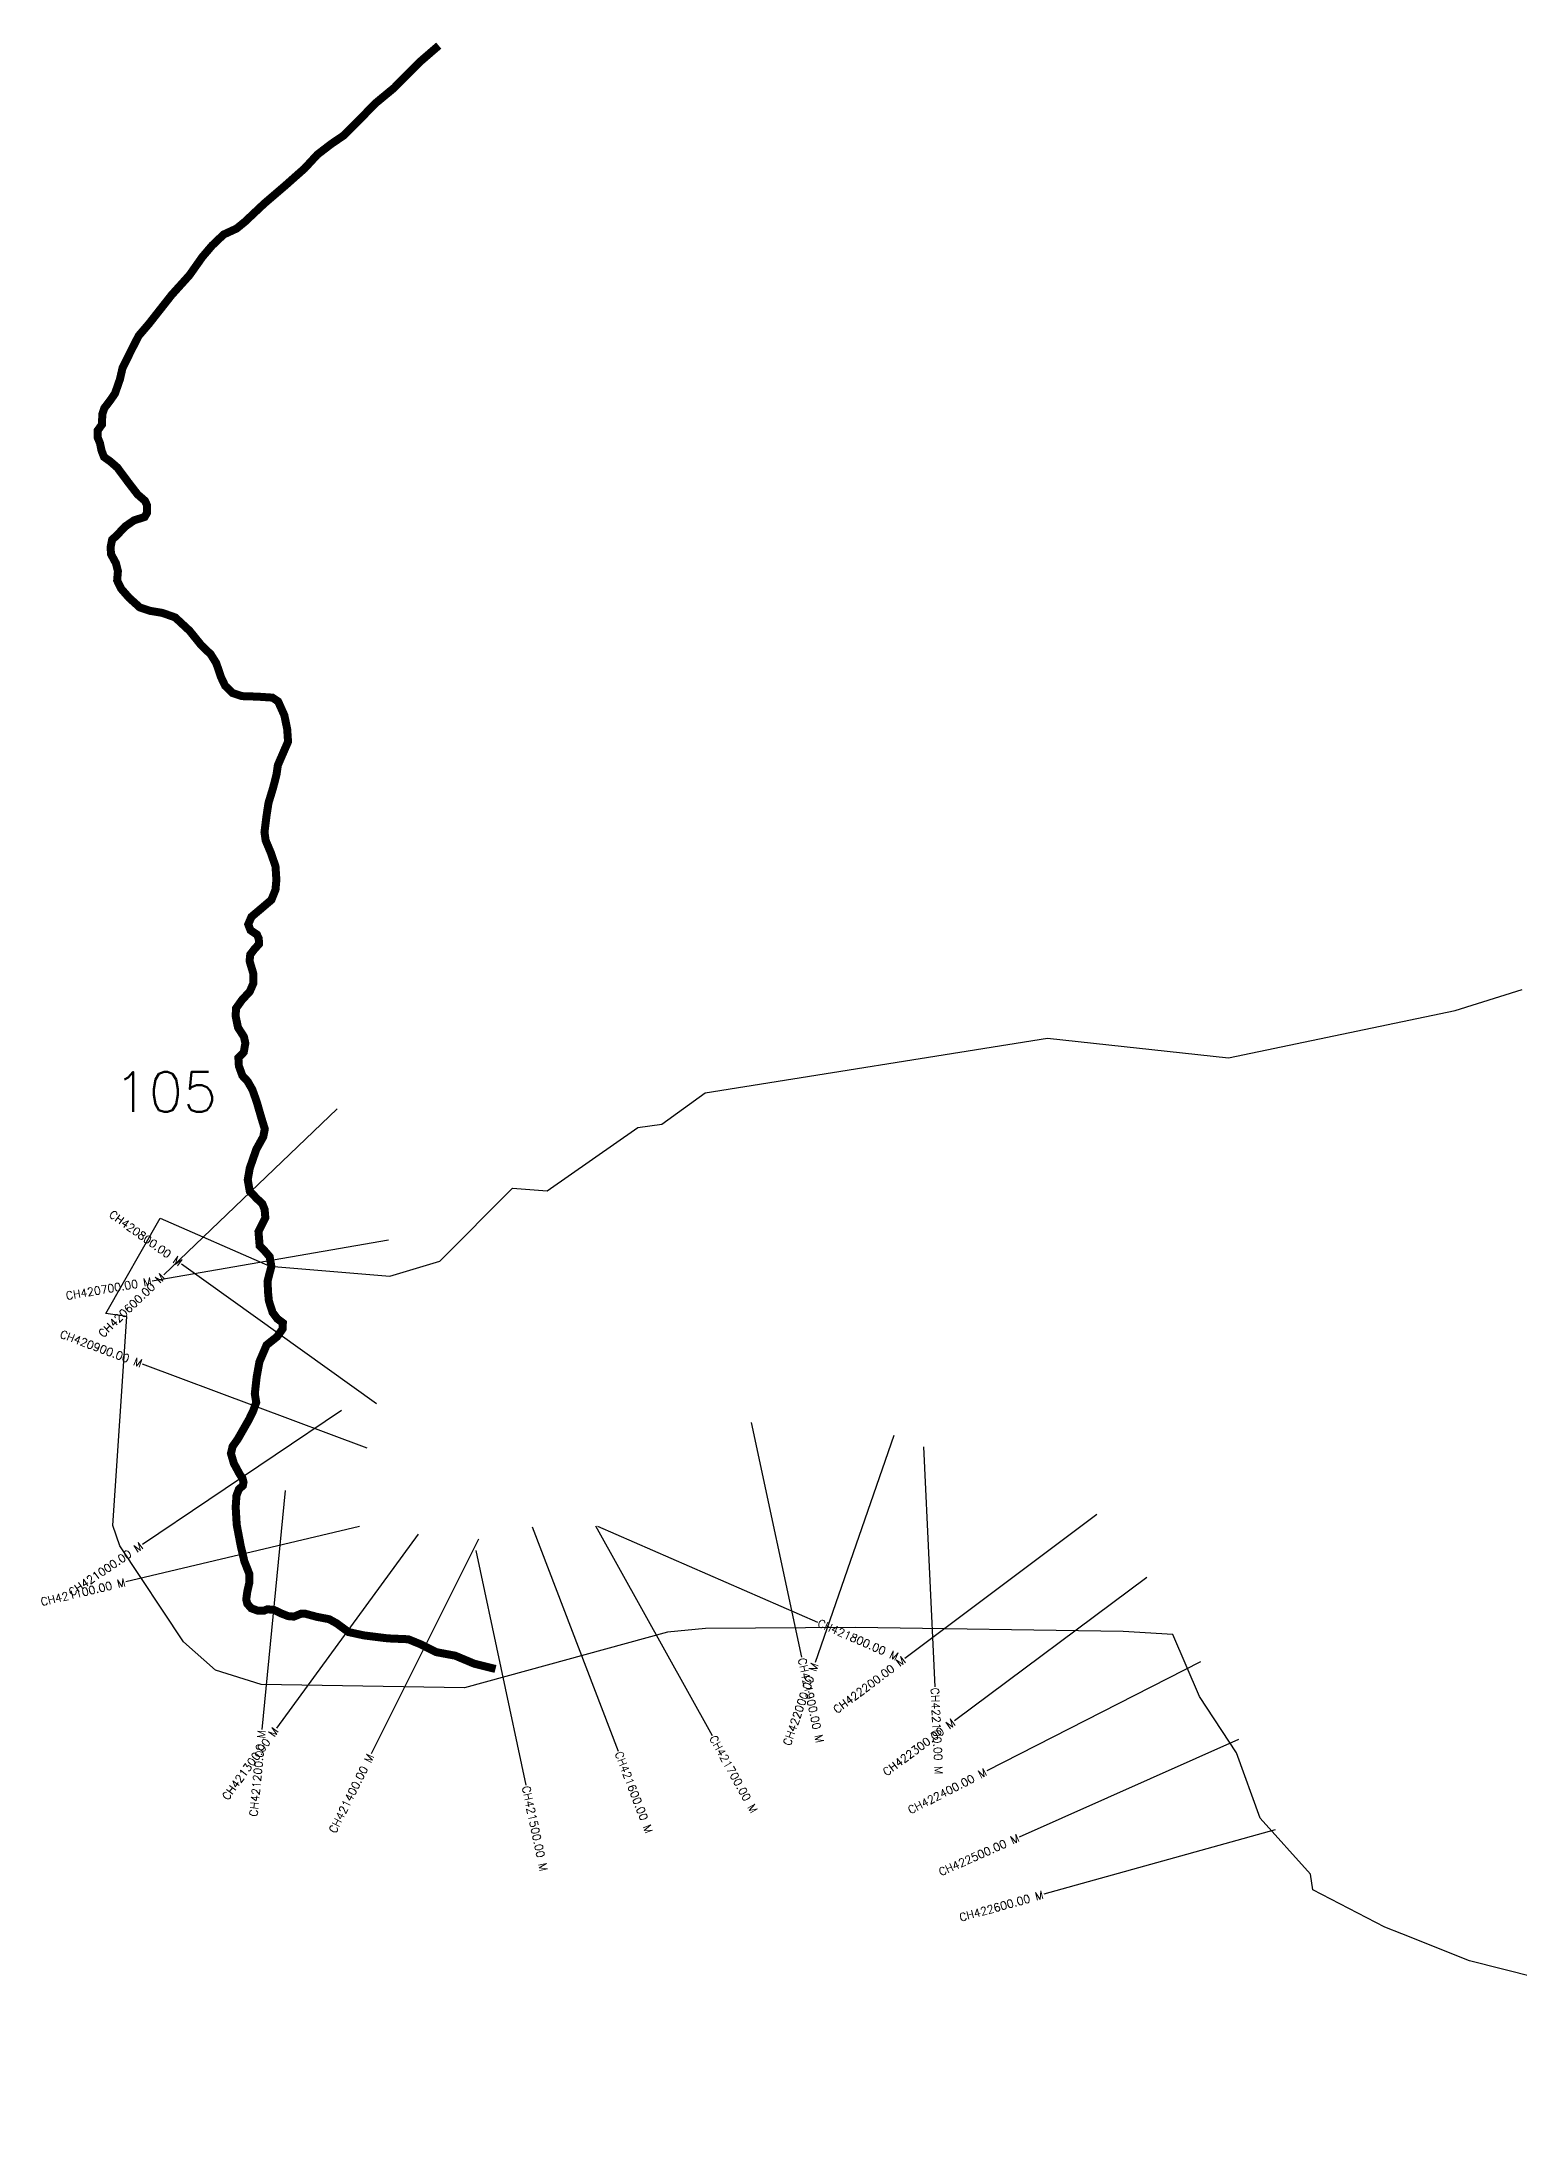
# Model space of a CAD drawing. Header units: metres. Extents: x 307119 to 311687, y 1926129 to 1931327.
# Drawn here: x 307119 to 308966, y 1928728 to 1931327 of the extents above; entities that cross this region are included whole.
import ezdxf
from ezdxf.enums import TextEntityAlignment as Align

# ---------------------------------------------------------------- set-up
doc = ezdxf.new("R2010")
doc.units = ezdxf.units.M
for name, color, linetype in [('CS', 134, 'Continuous'), ('CSMark', 6, 'Continuous'), ('UNPROTECTED', 10, 'Continuous')]:
    doc.layers.add(name, color=color, linetype=linetype)
doc.styles.get("Standard").update_dxf_attribs({"font": 'simplex.shx'})

msp = doc.modelspace()

# ---------------------------------------------------------------- linework, layer by layer
at = {"color": 6, "flags": 128}
for points in [[(307266.6, 1929856.4), (307404, 1929796.4), (307553.8, 1929783.8), (307616.6, 1929802.8), (307707.1, 1929894), (307750.5, 1929890.6), (307863.9, 1929969.5), (307894.1, 1929973.9), (307948.1, 1930013), (308376.2, 1930081.5), (308602.7, 1930056.7), (308886, 1930115.8), (308969.5, 1930142.3)], [(309092.8, 1928718.5), (309027.6, 1928897.3), (308903.8, 1928928.4), (308819.4, 1928962.1), (308798.1, 1928970.5), (308707.8, 1929017), (308704.9, 1929036.5), (308642.1, 1929106.6), (308612.6, 1929188.3), (308566.1, 1929258.6), (308532.9, 1929336), (308471, 1929340.1), (308136.3, 1929344.7), (307948.5, 1929343.8), (307901.1, 1929338.9), (307647.1, 1929269.4), (307393.1, 1929273.7), (307336.1, 1929291.5), (307296, 1929326.9), (307216.3, 1929446.9), (307207.7, 1929472.3), (307225.1, 1929733.6), (307198.7, 1929737.4), (307266.6, 1929856.4)]]:
    msp.add_lwpolyline(points, dxfattribs=at)
at = {"layer": 'CS'}
for p, q in [((307488, 1929993), (307271.2, 1929785.6)), ((307552.4, 1929828.8), (307256.8, 1929777.7)), ((307537.3, 1929624.2), (307293.6, 1929799.1)), ((307525.8, 1929569.1), (307244.7, 1929673.9)), ((307493.5, 1929616), (307244.5, 1929448.7)), ((308005.5, 1929601), (308068.8, 1929307.8)), ((308184.1, 1929584.7), (308085.9, 1929301.3)), ((308221, 1929570.5), (308235.3, 1929270.8)), ((307423, 1929516.2), (307393.8, 1929217.6)), ((307516, 1929470.9), (307224, 1929401.8)), ((307732, 1929470.7), (307839.4, 1929190.5)), ((307811, 1929472), (307956.8, 1929209.9)), ((307813.6, 1929471.4), (308088.7, 1929351.6)), ((308438, 1929485.9), (308197.7, 1929306.3)), ((307589.3, 1929461.4), (307412.1, 1929219.3)), ((307664.8, 1929455.4), (307530.7, 1929187)), ((307661.6, 1929441.3), (307723.8, 1929147.8)), ((308500.3, 1929407.5), (308259.8, 1929228.2)), ((308567.5, 1929301.8), (308300.2, 1929165.6)), ((308615.1, 1929204.8), (308340.9, 1929083.1)), ((308660.8, 1929091.9), (308371.7, 1929011.6))]:
    msp.add_line(p, q, dxfattribs=at)
at = {"layer": 'UNPROTECTED', "const_width": 10, "flags": 128}
msp.add_lwpolyline([(307615.1, 1931321.5), (307607.5, 1931315), (307593.5, 1931302.9), (307577.3, 1931287), (307559.4, 1931268.8), (307536.3, 1931249.7), (307514.3, 1931227.3), (307496.1, 1931209.1), (307480.6, 1931198.6), (307463.2, 1931185.2), (307447.5, 1931168.2), (307423.7, 1931147.1), (307397.1, 1931124.3), (307372.3, 1931101), (307362.3, 1931092.9), (307346.2, 1931085.5), (307331.7, 1931071.7), (307319.6, 1931057.5), (307303.4, 1931034.6), (307281.1, 1931009.9), (307252.6, 1930973.7), (307240, 1930959), (307231.4, 1930942.3), (307219.7, 1930918.6), (307216.5, 1930904.6), (307210.3, 1930886.8), (307205, 1930879.1), (307196.9, 1930868.4), (307194.4, 1930860.9), (307194.1, 1930848.1), (307188.7, 1930840.7), (307188.5, 1930832.2), (307191.6, 1930824.6), (307193.5, 1930815.4), (307196.6, 1930807.5), (307204.6, 1930801.8), (307213.2, 1930794.3), (307226.8, 1930776), (307238.5, 1930760.8), (307247.7, 1930752.8), (307250.2, 1930747.6), (307250.4, 1930737.8), (307247.3, 1930732.5), (307234.1, 1930728.3), (307223, 1930720.6), (307212.3, 1930709.2), (307206.7, 1930704.2), (307204.8, 1930694.6), (307205.4, 1930686), (307211.5, 1930674.7), (307214, 1930664.9), (307213, 1930653.2), (307218, 1930642.9), (307227.8, 1930631.7), (307241.2, 1930619.6), (307254.2, 1930615.2), (307269.5, 1930612.7), (307285.6, 1930607), (307303.6, 1930590.3), (307318.5, 1930571.9), (307330, 1930561), (307336.9, 1930549.9), (307343, 1930532.1), (307348, 1930521.6), (307357.2, 1930512.6), (307368.7, 1930508.7), (307389.4, 1930508), (307407.2, 1930506.8), (307414.3, 1930502), (307422.1, 1930484.6), (307425.6, 1930467.5), (307426.7, 1930451.8), (307418.1, 1930432), (307413.9, 1930422.3), (307412.3, 1930410.8), (307408.1, 1930394.5), (307402.2, 1930375.1), (307399.7, 1930358.6), (307397.2, 1930338.6), (307398.7, 1930328.3), (307405.4, 1930312.4), (307411, 1930295.9), (307412.1, 1930279.3), (307411, 1930266.8), (307405.8, 1930254), (307393, 1930243.1), (307380.9, 1930232.9), (307376.9, 1930223.5), (307379.8, 1930216.1), (307387.8, 1930210.7), (307390.1, 1930205.7), (307390.3, 1930198.8), (307384.2, 1930192), (307379.4, 1930185.7), (307378.6, 1930177.6), (307383.4, 1930161.5), (307383.4, 1930150), (307378.8, 1930139.5), (307369, 1930128.9), (307361.6, 1930118.5), (307361.2, 1930108.7), (307364.1, 1930094.6), (307371.5, 1930083.1), (307373.3, 1930075), (307371.3, 1930063.7), (307364.6, 1930056.8), (307365.2, 1930046.5), (307369.6, 1930034.4), (307376.1, 1930027.4), (307382.1, 1930017), (307387.6, 1930001.5), (307393.4, 1929981.4), (307397.6, 1929967.8), (307395.7, 1929958.1), (307387, 1929942.4), (307378.8, 1929918.8), (307376.3, 1929904.3), (307378.8, 1929890.1), (307387.8, 1929880.7), (307394.5, 1929874.5), (307397.4, 1929867.2), (307398.3, 1929856.8), (307389.7, 1929839.6), (307391.2, 1929821.8), (307395.8, 1929817.4), (307403.7, 1929808.2), (307405.8, 1929796.1), (307401, 1929777.4), (307401.8, 1929762.7), (307402.7, 1929753.1), (307407.3, 1929738.7), (307413.3, 1929730.7), (307420.2, 1929725.5), (307419.8, 1929717.8), (307412.9, 1929708.2), (307399.9, 1929697.9), (307390.9, 1929676.9), (307387.4, 1929657.6), (307385.1, 1929636.9), (307386.9, 1929626.1), (307383, 1929615.4), (307377.9, 1929604.9), (307363.9, 1929580.4), (307357.4, 1929571.2), (307355.3, 1929562.4), (307358.9, 1929550), (307366.2, 1929536.5), (307369.8, 1929531.2), (307371, 1929526.5), (307370.2, 1929522.2), (307365.2, 1929517.6), (307362.2, 1929509.8), (307361.2, 1929495.2), (307362.5, 1929473.2), (307367.5, 1929447), (307372.1, 1929427.5), (307378.4, 1929411.6), (307378.2, 1929400.5), (307375.7, 1929389.6), (307374.4, 1929379.8), (307375.7, 1929374.6), (307380.7, 1929368.9), (307389.3, 1929365.8), (307396.8, 1929366), (307400.8, 1929367.7), (307409.3, 1929366.8), (307417.9, 1929362.6), (307426.7, 1929359.1), (307434, 1929358.5), (307442.6, 1929362), (307448.7, 1929362), (307462.7, 1929358.2), (307478, 1929355.3), (307487.4, 1929350.1), (307502.3, 1929339.2), (307521.7, 1929335), (307551.5, 1929331.3), (307577, 1929330.2), (307591.5, 1929324.3), (307612, 1929314.1), (307635.6, 1929309.7), (307659.7, 1929299.6), (307686.1, 1929293.1)], dxfattribs=at)

# ---------------------------------------------------------------- texts
at = {"insert": (307209.5, 1930039.1), "char_height": 50, "attachment_point": 1}
msp.add_mtext_dynamic_manual_height_columns('105', width=70.183, gutter_width=1, heights=[0], dxfattribs=at)
at = {"layer": 'CSMark'}
for s, rotation, p in [('CH420800.00 M', 324.3266, (307292.8, 1929799.7)), ('CH420700.00 M', 9.7894, (307255.8, 1929777.6)), ('CH420600.00 M', 43.7169, (307270.4, 1929785)), ('CH420900.00 M', 339.5523, (307243.8, 1929674.3)), ('CH421000.00 M', 33.8939, (307243.7, 1929448.1)), ('CH421100.00 M', 13.3157, (307223.1, 1929401.6)), ('CH422000.00 M', 70.8943, (308085.5, 1929300.3)), ('CH422200.00 M', 36.7872, (308196.9, 1929305.7)), ('CH421300.00 M', 53.8026, (307411.5, 1929218.5)), ('CH421200.00 M', 84.4288, (307393.8, 1929216.6)), ('CH422300.00 M', 36.7029, (308259, 1929227.6)), ('CH421400.00 M', 63.4493, (307530.2, 1929186.1)), ('CH422400.00 M', 27.003, (308299.3, 1929165.1)), ('CH422500.00 M', 23.9415, (308340, 1929082.7)), ('CH422600.00 M', 15.5362, (308370.8, 1929011.3))]:
    msp.add_text(s, height=10, rotation=rotation, dxfattribs=at).set_placement(p, align=Align.MIDDLE_RIGHT)
for s, rotation, p in [('CH421800.00 M', 336.4565, (308089.6, 1929351.2)), ('CH421900.00 M', 282.1806, (308069, 1929306.8)), ('CH422100.00 M', 272.7193, (308235.3, 1929269.8)), ('CH421700.00 M', 299.0802, (307957.3, 1929209)), ('CH421600.00 M', 290.9632, (307839.7, 1929189.6)), ('CH421500.00 M', 281.9794, (307724, 1929146.8))]:
    msp.add_text(s, height=10, rotation=rotation, dxfattribs=at).set_placement(p, align=Align.MIDDLE_LEFT)

doc.saveas('drawing.dxf')
